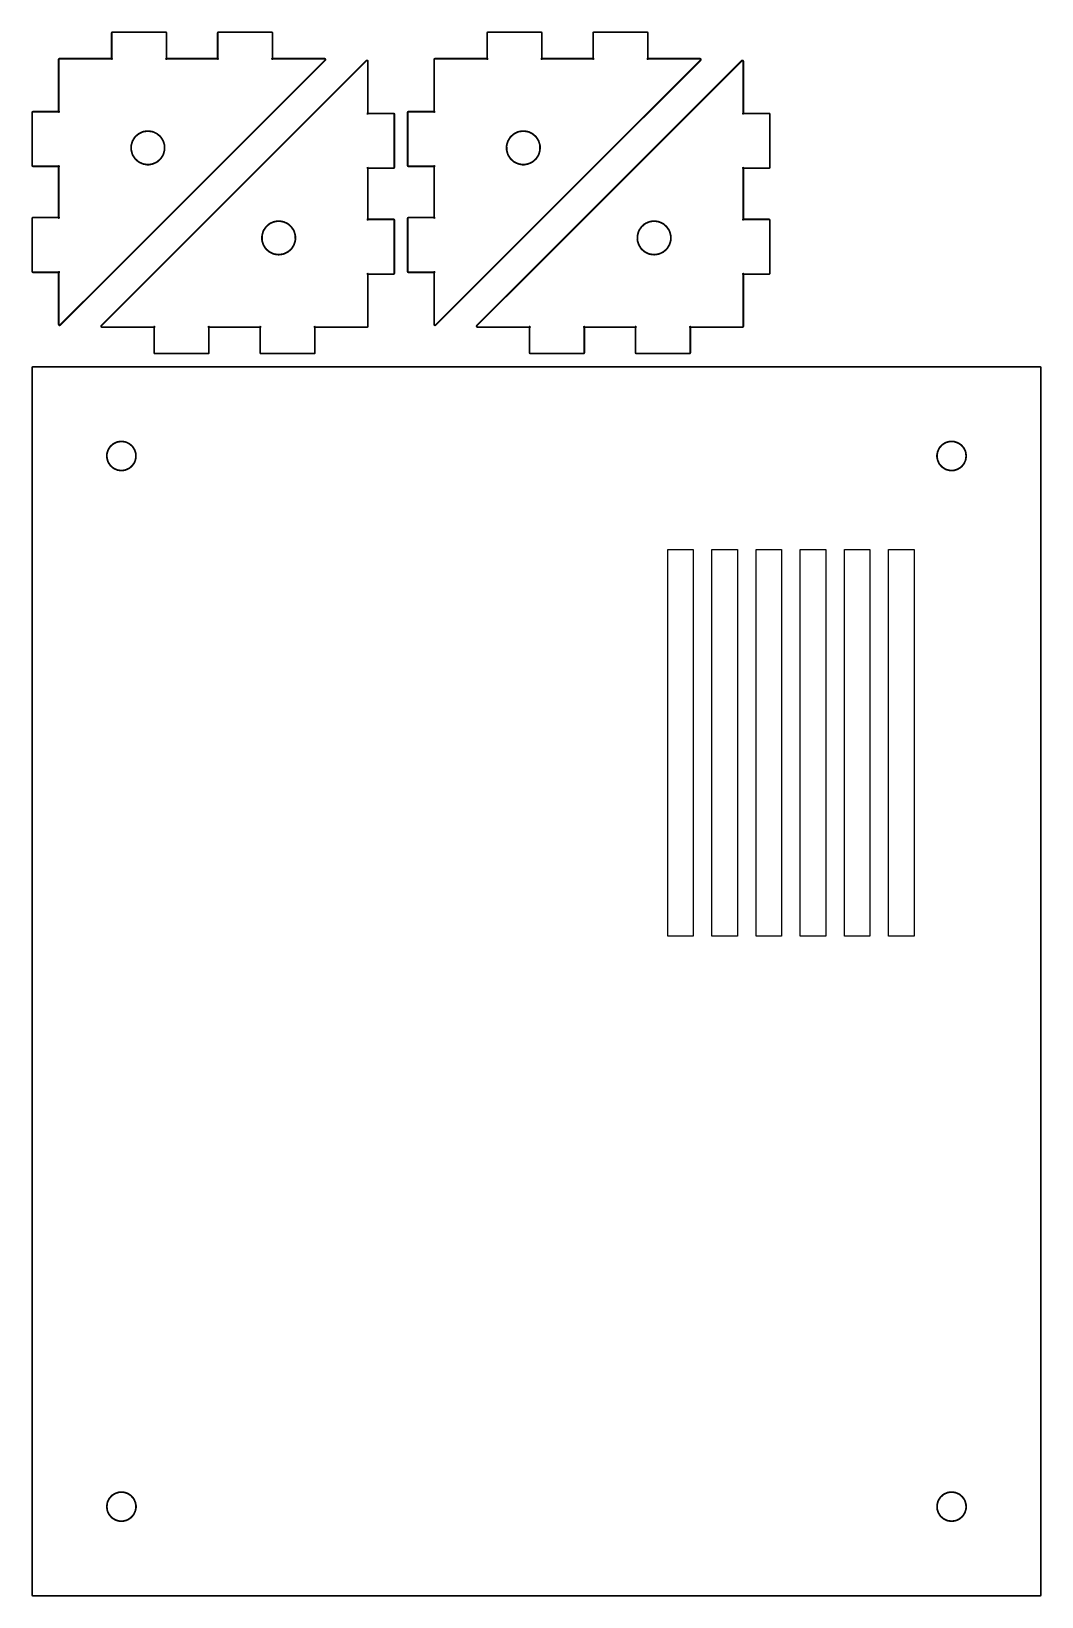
# Model space of a CAD drawing. Extents: x 10 to 277, y 22 to 449.
# Drawn here: x 9.9 to 124.3, y 271.7 to 449 of the extents above; entities that cross this region are included whole.
import ezdxf

# ---------------------------------------------------------------- set-up
doc = ezdxf.new("R2010")
doc.units = 0
doc.header["$MEASUREMENT"] = 0

msp = doc.modelspace()

# ---------------------------------------------------------------- linework, layer by layer
at = {"color": 0, "const_width": 0.2}
for points in [[(43.0996, 445.901), (37.2001, 445.901), (37.1891, 445.901), (37.1574, 445.886), (37.1616, 445.862), (37.1849, 445.858), (37.2001, 445.89), (37.2001, 445.901), (37.2001, 448.8), (37.2001, 448.818), (37.1697, 448.871), (37.1161, 448.899), (37.0995, 448.899), (31.0996, 448.899), (31.0817, 448.899), (31.0293, 448.871), (31.0003, 448.818), (31.0003, 448.8), (31.0003, 445.901), (31.0003, 445.89), (31.0141, 445.858), (31.0376, 445.862), (31.0417, 445.886), (31.01, 445.901), (31.0003, 445.901), (25.2002, 445.901), (25.1891, 445.901), (25.1575, 445.886), (25.1616, 445.862), (25.185, 445.858), (25.2002, 445.89), (25.2002, 445.901), (25.2002, 448.8), (25.2002, 448.818), (25.1699, 448.871), (25.1161, 448.899), (25.0996, 448.899), (19.0996, 448.899), (19.0817, 448.899), (19.0293, 448.871), (19.0004, 448.818), (19.0004, 448.8), (19.0004, 445.901), (19.0004, 445.89), (19.0142, 445.858), (19.0376, 445.862), (19.0417, 445.886), (19.01, 445.901), (19.0004, 445.901), (13.0996, 445.901), (13.0817, 445.901), (13.0294, 445.872), (13.0004, 445.816), (13.0004, 445.798), (13.0004, 439.9), (13.0004, 439.889), (13.0142, 439.857), (13.0376, 439.864), (13.0418, 439.886), (13.0101, 439.9), (13.0004, 439.9), (10.0996, 439.9), (10.0817, 439.9), (10.0294, 439.872), (10.0004, 439.819), (10.0004, 439.801), (10.0004, 433.8), (10.0004, 433.783), (10.0294, 433.73), (10.0817, 433.701), (10.0996, 433.701), (13.0004, 433.701), (13.0101, 433.701), (13.0418, 433.716), (13.0376, 433.737), (13.0142, 433.744), (13.0004, 433.712), (13.0004, 433.701), (13.0004, 427.902), (13.0004, 427.891), (13.0142, 427.859), (13.0376, 427.863), (13.0418, 427.888), (13.0101, 427.902), (13.0004, 427.902), (10.0996, 427.902), (10.0817, 427.902), (10.0294, 427.87), (10.0004, 427.817), (10.0004, 427.8), (10.0004, 421.799), (10.0004, 421.785), (10.0294, 421.728), (10.0817, 421.7), (10.0996, 421.7), (13.0004, 421.7), (13.0101, 421.7), (13.0418, 421.714), (13.0376, 421.739), (13.0142, 421.742), (13.0004, 421.711), (13.0004, 421.7), (13.0004, 415.798), (13.0004, 415.784), (13.0294, 415.731), (13.0817, 415.699), (13.0996, 415.699), (13.1175, 415.699), (13.1658, 415.724), (13.1713, 415.731), (43.1712, 445.728), (43.1754, 445.735), (43.2001, 445.784), (43.2001, 445.798), (43.2001, 445.816), (43.1698, 445.872), (43.1161, 445.901), (43.0996, 445.901)], [(85.6079, 445.901), (79.7084, 445.901), (79.6974, 445.901), (79.6657, 445.886), (79.6699, 445.862), (79.6932, 445.858), (79.7084, 445.89), (79.7084, 445.901), (79.7084, 448.8), (79.7084, 448.818), (79.678, 448.871), (79.6244, 448.899), (79.6078, 448.899), (73.6078, 448.899), (73.5902, 448.899), (73.5376, 448.871), (73.5087, 448.818), (73.5087, 448.8), (73.5087, 445.901), (73.5087, 445.89), (73.5224, 445.858), (73.5461, 445.862), (73.5499, 445.886), (73.5182, 445.901), (73.5087, 445.901), (67.7086, 445.901), (67.6973, 445.901), (67.666, 445.886), (67.6698, 445.862), (67.6935, 445.858), (67.7086, 445.89), (67.7086, 445.901), (67.7086, 448.8), (67.7086, 448.818), (67.6783, 448.871), (67.6243, 448.899), (67.6081, 448.899), (61.6081, 448.899), (61.5901, 448.899), (61.5379, 448.871), (61.5086, 448.818), (61.5086, 448.8), (61.5086, 445.901), (61.5086, 445.89), (61.5227, 445.858), (61.546, 445.862), (61.5502, 445.886), (61.5184, 445.901), (61.5086, 445.901), (55.608, 445.901), (55.59, 445.901), (55.5378, 445.872), (55.5089, 445.816), (55.5089, 445.798), (55.5089, 439.9), (55.5089, 439.889), (55.5226, 439.857), (55.5459, 439.864), (55.5502, 439.886), (55.5184, 439.9), (55.5089, 439.9), (52.608, 439.9), (52.59, 439.9), (52.5378, 439.872), (52.5089, 439.819), (52.5089, 439.801), (52.5089, 433.8), (52.5089, 433.783), (52.5378, 433.73), (52.59, 433.701), (52.608, 433.701), (55.5089, 433.701), (55.5184, 433.701), (55.5502, 433.716), (55.5459, 433.737), (55.5226, 433.744), (55.5089, 433.712), (55.5089, 433.701), (55.5089, 427.902), (55.5089, 427.891), (55.5226, 427.859), (55.5459, 427.863), (55.5502, 427.888), (55.5184, 427.902), (55.5089, 427.902), (52.608, 427.902), (52.59, 427.902), (52.5378, 427.87), (52.5089, 427.817), (52.5089, 427.8), (52.5089, 421.799), (52.5089, 421.785), (52.5378, 421.728), (52.59, 421.7), (52.608, 421.7), (55.5089, 421.7), (55.5184, 421.7), (55.5502, 421.714), (55.5459, 421.739), (55.5226, 421.742), (55.5089, 421.711), (55.5089, 421.7), (55.5089, 415.798), (55.5089, 415.784), (55.5378, 415.731), (55.59, 415.699), (55.608, 415.699), (55.6246, 415.699), (55.6729, 415.724), (55.6782, 415.731), (85.6795, 445.728), (85.6837, 445.735), (85.7084, 445.784), (85.7084, 445.798), (85.7084, 445.816), (85.6781, 445.872), (85.6245, 445.901), (85.6079, 445.901)], [(17.909, 415.502), (23.8084, 415.502), (23.818, 415.502), (23.8497, 415.516), (23.8456, 415.537), (23.8221, 415.544), (23.8084, 415.512), (23.8084, 415.502), (23.8084, 412.598), (23.8084, 412.584), (23.8373, 412.531), (23.8911, 412.5), (23.9089, 412.5), (29.909, 412.5), (29.9255, 412.5), (29.9792, 412.531), (30.0082, 412.584), (30.0082, 412.598), (30.0082, 415.502), (30.0082, 415.512), (29.993, 415.544), (29.9709, 415.537), (29.9654, 415.516), (29.9972, 415.502), (30.0082, 415.502), (35.8084, 415.502), (35.8179, 415.502), (35.8496, 415.516), (35.8454, 415.537), (35.8221, 415.544), (35.8084, 415.512), (35.8084, 415.502), (35.8084, 412.598), (35.8084, 412.584), (35.8373, 412.531), (35.8895, 412.5), (35.9075, 412.5), (41.9089, 412.5), (41.9255, 412.5), (41.9791, 412.531), (42.0081, 412.584), (42.0081, 412.598), (42.0081, 415.502), (42.0081, 415.512), (41.9929, 415.544), (41.971, 415.537), (41.9654, 415.516), (41.9971, 415.502), (42.0081, 415.502), (47.909, 415.502), (47.9256, 415.502), (47.9792, 415.53), (48.0081, 415.583), (48.0081, 415.6), (48.0081, 421.499), (48.0081, 421.513), (47.9929, 421.545), (47.9707, 421.538), (47.9654, 421.517), (47.9972, 421.499), (48.0081, 421.499), (50.909, 421.499), (50.9252, 421.499), (50.9792, 421.531), (51.0081, 421.584), (51.0081, 421.601), (51.0081, 427.598), (51.0081, 427.616), (50.9792, 427.673), (50.9252, 427.701), (50.909, 427.701), (48.0081, 427.701), (47.9972, 427.701), (47.9654, 427.687), (47.9707, 427.662), (47.9929, 427.658), (48.0081, 427.69), (48.0081, 427.701), (48.0081, 433.5), (48.0081, 433.511), (47.9929, 433.543), (47.9707, 433.539), (47.9654, 433.514), (47.9972, 433.5), (48.0081, 433.5), (50.909, 433.5), (50.9252, 433.5), (50.9792, 433.529), (51.0081, 433.582), (51.0081, 433.599), (51.0081, 439.6), (51.0081, 439.618), (50.9792, 439.67), (50.9252, 439.699), (50.909, 439.699), (48.0081, 439.699), (47.9972, 439.699), (47.9654, 439.688), (47.9707, 439.663), (47.9929, 439.66), (48.0081, 439.692), (48.0081, 439.699), (48.0081, 445.601), (48.0081, 445.618), (47.9792, 445.671), (47.9256, 445.699), (47.909, 445.699), (47.891, 445.699), (47.8413, 445.678), (47.8374, 445.671), (17.8373, 415.671), (17.8318, 415.667), (17.8084, 415.618), (17.8084, 415.6), (17.8084, 415.583), (17.8373, 415.53), (17.8911, 415.502), (17.909, 415.502)], [(60.4174, 415.502), (66.3166, 415.502), (66.3265, 415.502), (66.3582, 415.516), (66.354, 415.537), (66.3303, 415.544), (66.3166, 415.512), (66.3166, 415.502), (66.3166, 412.598), (66.3166, 412.584), (66.3455, 412.531), (66.3995, 412.5), (66.4175, 412.5), (72.4172, 412.5), (72.4337, 412.5), (72.4877, 412.531), (72.5166, 412.584), (72.5166, 412.598), (72.5166, 415.502), (72.5166, 415.512), (72.5015, 415.544), (72.4793, 415.537), (72.474, 415.516), (72.5054, 415.502), (72.5166, 415.502), (78.3167, 415.502), (78.3262, 415.502), (78.3579, 415.516), (78.3537, 415.537), (78.3304, 415.544), (78.3167, 415.512), (78.3167, 415.502), (78.3167, 412.598), (78.3167, 412.584), (78.3456, 412.531), (78.3978, 412.5), (78.4158, 412.5), (84.4158, 412.5), (84.4324, 412.5), (84.486, 412.531), (84.5164, 412.584), (84.5164, 412.598), (84.5164, 415.502), (84.5164, 415.512), (84.5012, 415.544), (84.4779, 415.537), (84.4737, 415.516), (84.5054, 415.502), (84.5164, 415.502), (90.4173, 415.502), (90.4339, 415.502), (90.4875, 415.53), (90.5164, 415.583), (90.5164, 415.6), (90.5164, 421.499), (90.5164, 421.513), (90.5013, 421.545), (90.4794, 421.538), (90.4737, 421.517), (90.5055, 421.499), (90.5164, 421.499), (93.4173, 421.499), (93.4339, 421.499), (93.4875, 421.531), (93.5164, 421.584), (93.5164, 421.601), (93.5164, 427.598), (93.5164, 427.616), (93.4875, 427.673), (93.4339, 427.701), (93.4173, 427.701), (90.5164, 427.701), (90.5055, 427.701), (90.4737, 427.687), (90.4794, 427.662), (90.5013, 427.658), (90.5164, 427.69), (90.5164, 427.701), (90.5164, 433.5), (90.5164, 433.511), (90.5013, 433.543), (90.4794, 433.539), (90.4737, 433.514), (90.5055, 433.5), (90.5164, 433.5), (93.4173, 433.5), (93.4339, 433.5), (93.4875, 433.529), (93.5164, 433.582), (93.5164, 433.599), (93.5164, 439.6), (93.5164, 439.618), (93.4875, 439.67), (93.4339, 439.699), (93.4173, 439.699), (90.5164, 439.699), (90.5055, 439.699), (90.4737, 439.688), (90.4794, 439.663), (90.5013, 439.66), (90.5164, 439.692), (90.5164, 439.699), (90.5164, 445.601), (90.5164, 445.618), (90.4875, 445.671), (90.4339, 445.699), (90.4173, 445.699), (90.3993, 445.699), (90.3496, 445.678), (90.3457, 445.671), (60.3458, 415.671), (60.3402, 415.667), (60.3169, 415.618), (60.3169, 415.6), (60.3169, 415.583), (60.3458, 415.53), (60.3994, 415.502), (60.4174, 415.502)], [(10.0996, 271.8), (124.101, 271.8), (124.117, 271.8), (124.171, 271.829), (124.2, 271.883), (124.2, 271.899), (124.2, 410.901), (124.2, 410.919), (124.171, 410.972), (124.117, 411), (124.101, 411), (10.0996, 411), (10.0817, 411), (10.0294, 410.972), (10.0004, 410.919), (10.0004, 410.901), (10.0004, 271.899), (10.0004, 271.883), (10.0294, 271.829), (10.0817, 271.8), (10.0996, 271.8)]]:
    msp.add_lwpolyline(points, close=True, dxfattribs=at)
at = {"color": 5, "const_width": 0.2}
for points in [[(23.1001, 433.899), (22.965, 433.899), (22.564, 433.977), (22.1492, 434.153), (22.0734, 434.202), (21.9963, 434.252), (21.6642, 434.555), (21.4092, 434.929), (21.372, 435.01), (21.3334, 435.095), (21.219, 435.529), (21.2053, 435.98), (21.219, 436.072), (21.2314, 436.16), (21.3706, 436.591), (21.6035, 436.975), (21.6642, 437.046), (21.7234, 437.113), (22.072, 437.399), (22.4772, 437.6), (22.5654, 437.624), (22.6522, 437.649), (23.1001, 437.702), (23.5465, 437.649), (23.6347, 437.624), (23.7216, 437.6), (24.1267, 437.399), (24.4753, 437.113), (24.536, 437.046), (24.5952, 436.975), (24.8281, 436.591), (24.9673, 436.16), (24.9811, 436.072), (24.9935, 435.98), (24.9797, 435.529), (24.8653, 435.095), (24.8281, 435.01), (24.7895, 434.929), (24.5346, 434.555), (24.2025, 434.252), (24.1267, 434.202), (24.0495, 434.153), (23.6347, 433.977), (23.2337, 433.899), (23.1001, 433.899)], [(65.6086, 433.899), (65.4734, 433.899), (65.0723, 433.977), (64.6575, 434.153), (64.5816, 434.202), (64.5047, 434.252), (64.1724, 434.555), (63.9177, 434.929), (63.8803, 435.01), (63.8418, 435.095), (63.7275, 435.529), (63.7134, 435.98), (63.7275, 436.072), (63.7399, 436.16), (63.8789, 436.591), (64.1117, 436.975), (64.1724, 437.046), (64.2317, 437.113), (64.5806, 437.399), (64.9855, 437.6), (65.0737, 437.624), (65.1605, 437.649), (65.6086, 437.702), (66.0548, 437.649), (66.143, 437.624), (66.2298, 437.6), (66.6351, 437.399), (66.9837, 437.113), (67.0444, 437.046), (67.1036, 436.975), (67.3365, 436.591), (67.4758, 436.16), (67.4896, 436.072), (67.5019, 435.98), (67.4882, 435.529), (67.3735, 435.095), (67.3365, 435.01), (67.298, 434.929), (67.0429, 434.555), (66.711, 434.252), (66.6351, 434.202), (66.5579, 434.153), (66.143, 433.977), (65.7419, 433.899), (65.6086, 433.899)], [(37.9084, 427.5), (38.0421, 427.5), (38.4433, 427.426), (38.8578, 427.249), (38.935, 427.2), (39.0109, 427.15), (39.3428, 426.843), (39.5979, 426.473), (39.6363, 426.388), (39.6737, 426.307), (39.788, 425.87), (39.8018, 425.422), (39.7895, 425.33), (39.7757, 425.242), (39.6363, 424.811), (39.4035, 424.423), (39.3442, 424.356), (39.2836, 424.286), (38.935, 424), (38.53, 423.803), (38.4433, 423.778), (38.3551, 423.753), (37.907, 423.7), (37.4594, 423.753), (37.3726, 423.778), (37.2844, 423.803), (36.8804, 424), (36.5319, 424.286), (36.4726, 424.356), (36.412, 424.423), (36.1791, 424.811), (36.0398, 425.242), (36.0274, 425.33), (36.0137, 425.422), (36.0274, 425.87), (36.1417, 426.307), (36.1805, 426.388), (36.2176, 426.473), (36.4712, 426.843), (36.8046, 427.15), (36.8819, 427.2), (36.9577, 427.249), (37.3726, 427.426), (37.7733, 427.5), (37.9084, 427.5)], [(80.4168, 427.5), (80.5505, 427.5), (80.9516, 427.426), (81.3664, 427.249), (81.4433, 427.2), (81.5192, 427.15), (81.8515, 426.843), (82.1062, 426.473), (82.145, 426.388), (82.1821, 426.307), (82.2964, 425.87), (82.3101, 425.422), (82.2978, 425.33), (82.284, 425.242), (82.145, 424.811), (81.9118, 424.423), (81.8526, 424.356), (81.7922, 424.286), (81.4433, 424), (81.0383, 423.803), (80.9516, 423.778), (80.8634, 423.753), (80.4153, 423.7), (79.9677, 423.753), (79.8809, 423.778), (79.7927, 423.803), (79.3888, 424), (79.0402, 424.286), (78.9809, 424.356), (78.9203, 424.423), (78.6874, 424.811), (78.5481, 425.242), (78.5357, 425.33), (78.522, 425.422), (78.5357, 425.87), (78.65, 426.307), (78.6888, 426.388), (78.7259, 426.473), (78.9809, 426.843), (79.3115, 427.15), (79.3888, 427.2), (79.4646, 427.249), (79.8809, 427.426), (80.2816, 427.5), (80.4168, 427.5)], [(20.1001, 399.249), (19.9829, 399.249), (19.6343, 399.316), (19.2746, 399.471), (19.2085, 399.514), (19.1409, 399.556), (18.8516, 399.821), (18.6311, 400.142), (18.5994, 400.212), (18.5663, 400.286), (18.4657, 400.667), (18.4547, 401.059), (18.4671, 401.133), (18.4781, 401.214), (18.598, 401.588), (18.8006, 401.92), (18.8529, 401.98), (18.9039, 402.04), (19.2071, 402.287), (19.5585, 402.463), (19.6357, 402.484), (19.7115, 402.505), (20.1001, 402.551), (20.4887, 402.505), (20.5645, 402.484), (20.6403, 402.463), (20.9917, 402.287), (21.2948, 402.04), (21.3472, 401.98), (21.3982, 401.92), (21.5994, 401.588), (21.7206, 401.214), (21.7331, 401.133), (21.7441, 401.059), (21.7331, 400.667), (21.6324, 400.286), (21.6008, 400.212), (21.5677, 400.142), (21.3458, 399.821), (21.0578, 399.556), (20.9917, 399.514), (20.9241, 399.471), (20.5645, 399.316), (20.2158, 399.249), (20.1001, 399.249)], [(112.451, 400.9), (112.451, 401.017), (112.517, 401.366), (112.668, 401.726), (112.711, 401.793), (112.754, 401.86), (113.018, 402.149), (113.342, 402.368), (113.414, 402.4), (113.485, 402.435), (113.865, 402.534), (114.256, 402.544), (114.335, 402.534), (114.411, 402.523), (114.784, 402.4), (115.12, 402.198), (115.181, 402.149), (115.24, 402.096), (115.488, 401.793), (115.66, 401.44), (115.684, 401.366), (115.705, 401.288), (115.75, 400.9), (115.705, 400.512), (115.684, 400.435), (115.66, 400.36), (115.488, 400.008), (115.24, 399.704), (115.181, 399.655), (115.12, 399.602), (114.784, 399.401), (114.411, 399.277), (114.335, 399.267), (114.256, 399.256), (113.865, 399.267), (113.485, 399.366), (113.414, 399.401), (113.342, 399.433), (113.018, 399.655), (112.754, 399.944), (112.711, 400.008), (112.668, 400.075), (112.517, 400.435), (112.451, 400.784), (112.451, 400.9)], [(21.7496, 281.9), (21.7496, 281.784), (21.682, 281.436), (21.5305, 281.076), (21.4878, 281.008), (21.445, 280.942), (21.1791, 280.654), (20.8566, 280.432), (20.785, 280.399), (20.7133, 280.367), (20.3343, 280.267), (19.943, 280.256), (19.8658, 280.267), (19.7872, 280.279), (19.4138, 280.4), (19.0789, 280.602), (19.0197, 280.653), (18.9591, 280.705), (18.711, 281.01), (18.5388, 281.36), (18.5167, 281.436), (18.4933, 281.511), (18.4492, 281.9), (18.4933, 282.289), (18.5167, 282.364), (18.5388, 282.441), (18.711, 282.793), (18.9591, 283.096), (19.0197, 283.147), (19.0789, 283.199), (19.4138, 283.402), (19.7872, 283.522), (19.8658, 283.533), (19.943, 283.545), (20.3343, 283.534), (20.7133, 283.434), (20.785, 283.401), (20.8566, 283.369), (21.1791, 283.148), (21.445, 282.859), (21.4878, 282.791), (21.5305, 282.725), (21.682, 282.365), (21.7496, 282.017), (21.7496, 281.9)], [(114.1, 283.551), (114.216, 283.551), (114.565, 283.484), (114.924, 283.332), (114.992, 283.288), (115.058, 283.245), (115.346, 282.98), (115.568, 282.658), (115.601, 282.586), (115.632, 282.514), (115.733, 282.135), (115.744, 281.744), (115.733, 281.666), (115.721, 281.587), (115.6, 281.215), (115.398, 280.88), (115.347, 280.819), (115.295, 280.76), (114.992, 280.512), (114.64, 280.34), (114.565, 280.317), (114.489, 280.294), (114.099, 280.25), (113.71, 280.294), (113.634, 280.317), (113.558, 280.34), (113.207, 280.512), (112.904, 280.76), (112.853, 280.819), (112.801, 280.88), (112.598, 281.215), (112.478, 281.587), (112.467, 281.666), (112.455, 281.744), (112.466, 282.135), (112.566, 282.514), (112.6, 282.586), (112.631, 282.658), (112.852, 282.98), (113.14, 283.245), (113.207, 283.288), (113.273, 283.332), (113.634, 283.484), (113.983, 283.551), (114.1, 283.551)]]:
    msp.add_lwpolyline(points, close=True, dxfattribs=at)
at = {"color": 5, "linetype": 'Continuous'}
for points in [[(81.9575, 390.3242), (84.8554, 390.3242), (84.8554, 346.4975), (81.9575, 346.4975)], [(86.9575, 390.3242), (89.8554, 390.3242), (89.8554, 346.4975), (86.9575, 346.4975)], [(91.9575, 390.3242), (94.8554, 390.3242), (94.8554, 346.4975), (91.9575, 346.4975)], [(96.9575, 390.3242), (99.8554, 390.3242), (99.8554, 346.4975), (96.9575, 346.4975)], [(101.9575, 390.3242), (104.8554, 390.3242), (104.8554, 346.4975), (101.9575, 346.4975)], [(106.9575, 390.3242), (109.8554, 390.3242), (109.8554, 346.4975), (106.9575, 346.4975)]]:
    msp.add_lwpolyline(points, close=True, dxfattribs=at)

doc.saveas('drawing.dxf')
